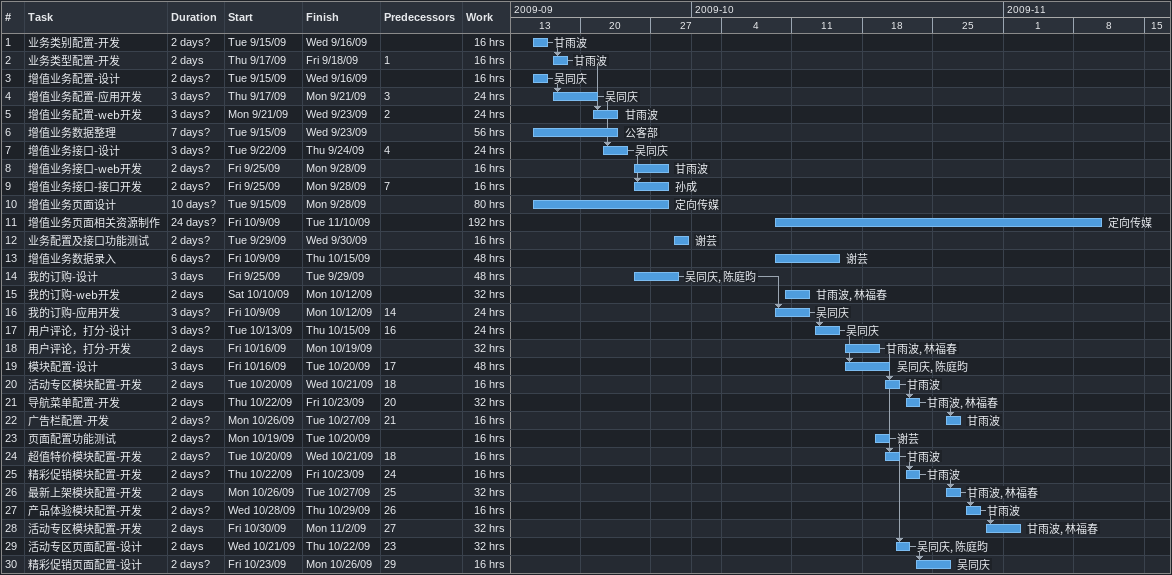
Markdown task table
| ID | Task | Duration | Start | Finish | Predecessors | Resources | Work (h) |
|---|---|---|---|---|---|---|---|
| 1 | 业务类别配置-开发 | 2d? | 2009-09-15 | 2009-09-16 |  | 甘雨波 | 16 |
| 2 | 业务类型配置-开发 | 2d | 2009-09-17 | 2009-09-18 | 1 | 甘雨波 | 16 |
| 3 | 增值业务配置-设计 | 2d? | 2009-09-15 | 2009-09-16 |  | 吴同庆 | 16 |
| 4 | 增值业务配置-应用开发 | 3d? | 2009-09-17 | 2009-09-21 | 3 | 吴同庆 | 24 |
| 5 | 增值业务配置-web开发 | 3d? | 2009-09-21 | 2009-09-23 | 2 | 甘雨波 | 24 |
| 6 | 增值业务数据整理 | 7d? | 2009-09-15 | 2009-09-23 |  | 公客部 | 56 |
| 7 | 增值业务接口-设计 | 3d? | 2009-09-22 | 2009-09-24 | 4 | 吴同庆 | 24 |
| 8 | 增值业务接口-web开发 | 2d? | 2009-09-25 | 2009-09-28 |  | 甘雨波 | 16 |
| 9 | 增值业务接口-接口开发 | 2d? | 2009-09-25 | 2009-09-28 | 7 | 孙成 | 16 |
| 10 | 增值业务页面设计 | 10d? | 2009-09-15 | 2009-09-28 |  | 定向传媒 | 80 |
| 11 | 增值业务页面相关资源制作 | 24d? | 2009-10-09 | 2009-11-10 |  | 定向传媒 | 192 |
| 12 | 业务配置及接口功能测试 | 2d? | 2009-09-29 | 2009-09-30 |  | 谢芸 | 16 |
| 13 | 增值业务数据录入 | 6d? | 2009-10-09 | 2009-10-15 |  | 谢芸 | 48 |
| 14 | 我的订购-设计 | 3d | 2009-09-25 | 2009-09-29 |  | 吴同庆, 陈庭昀 | 48 |
| 15 | 我的订购-web开发 | 2d | 2009-10-10 | 2009-10-12 |  | 甘雨波, 林福春 | 32 |
| 16 | 我的订购-应用开发 | 3d? | 2009-10-09 | 2009-10-12 | 14 | 吴同庆 | 24 |
| 17 | 用户评论，打分-设计 | 3d? | 2009-10-13 | 2009-10-15 | 16 | 吴同庆 | 24 |
| 18 | 用户评论，打分-开发 | 2d | 2009-10-16 | 2009-10-19 |  | 甘雨波, 林福春 | 32 |
| 19 | 模块配置-设计 | 3d | 2009-10-16 | 2009-10-20 | 17 | 吴同庆, 陈庭昀 | 48 |
| 20 | 活动专区模块配置-开发 | 2d | 2009-10-20 | 2009-10-21 | 18 | 甘雨波 | 16 |
| 21 | 导航菜单配置-开发 | 2d | 2009-10-22 | 2009-10-23 | 20 | 甘雨波, 林福春 | 32 |
| 22 | 广告栏配置-开发 | 2d? | 2009-10-26 | 2009-10-27 | 21 | 甘雨波 | 16 |
| 23 | 页面配置功能测试 | 2d? | 2009-10-19 | 2009-10-20 |  | 谢芸 | 16 |
| 24 | 超值特价模块配置-开发 | 2d? | 2009-10-20 | 2009-10-21 | 18 | 甘雨波 | 16 |
| 25 | 精彩促销模块配置-开发 | 2d? | 2009-10-22 | 2009-10-23 | 24 | 甘雨波 | 16 |
| 26 | 最新上架模块配置-开发 | 2d | 2009-10-26 | 2009-10-27 | 25 | 甘雨波, 林福春 | 32 |
| 27 | 产品体验模块配置-开发 | 2d? | 2009-10-28 | 2009-10-29 | 26 | 甘雨波 | 16 |
| 28 | 活动专区模块配置-开发 | 2d | 2009-10-30 | 2009-11-02 | 27 | 甘雨波, 林福春 | 32 |
| 29 | 活动专区页面配置-设计 | 2d | 2009-10-21 | 2009-10-22 | 23 | 吴同庆, 陈庭昀 | 32 |
| 30 | 精彩促销页面配置-设计 | 2d? | 2009-10-23 | 2009-10-26 | 29 | 吴同庆 | 16 |
